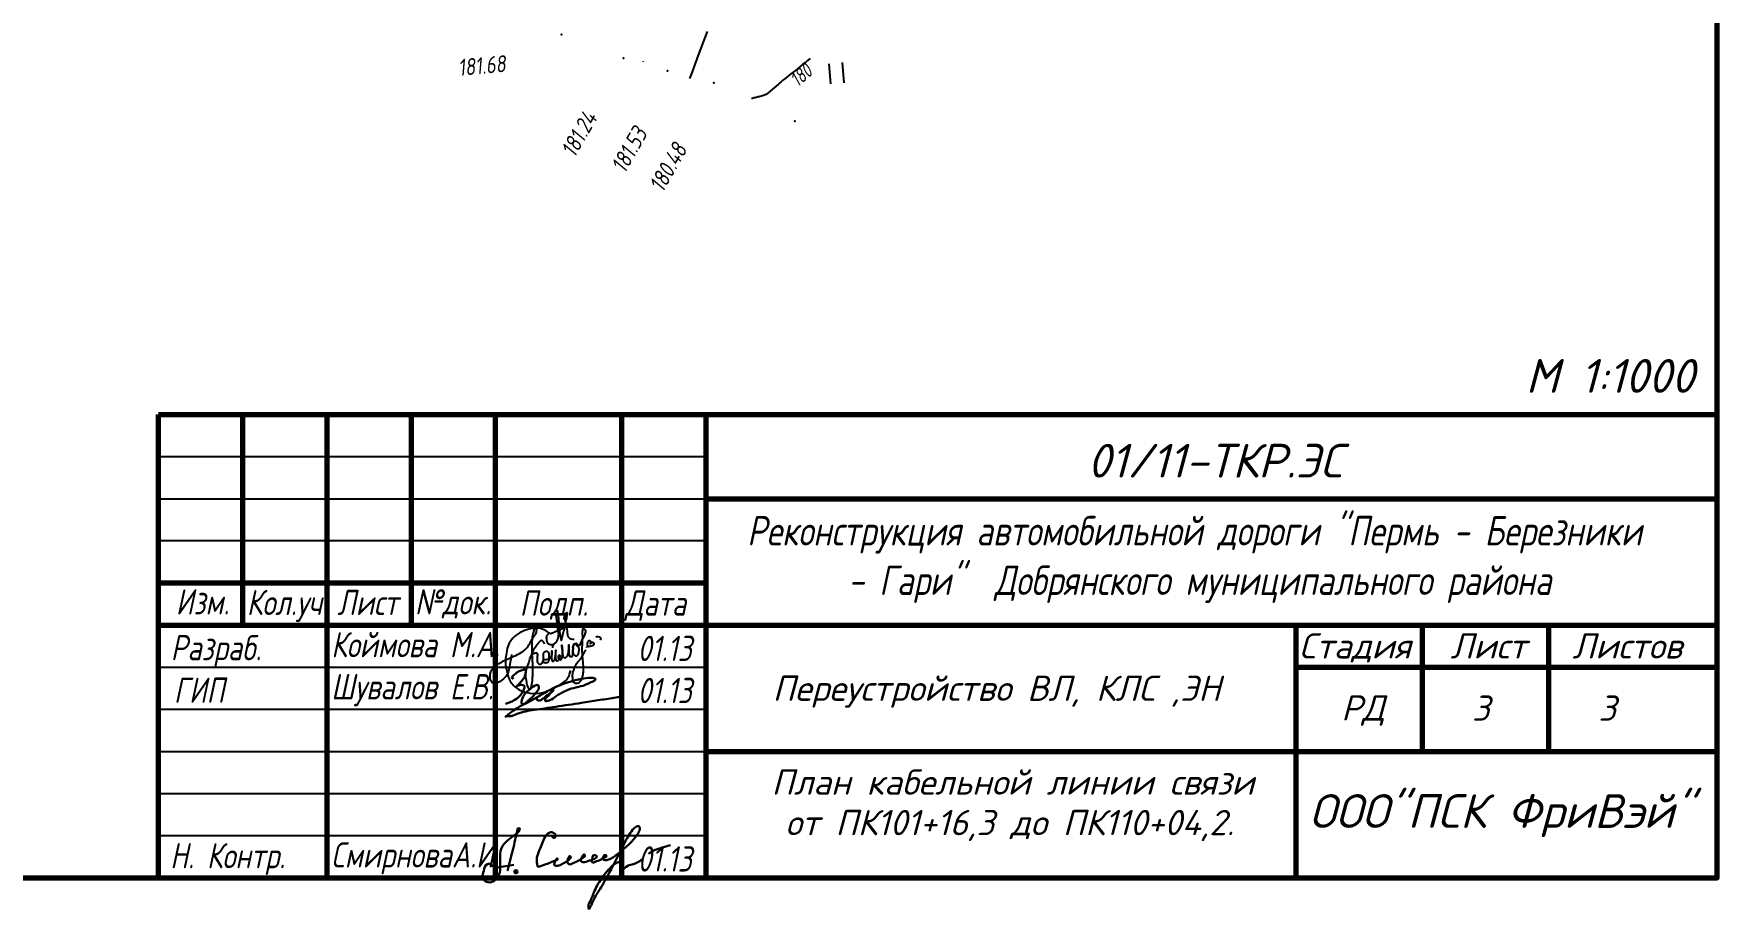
# Model space of a CAD drawing. Header units: millimetres. Extents: x 1808 to 2910, y -1045 to 155.
# Drawn here: x 2710.5 to 2910.4, y -1045.2 to -941.2 of the extents above; entities that cross this region are included whole.
import ezdxf
from ezdxf.enums import TextEntityAlignment as Align

# ---------------------------------------------------------------- set-up
doc = ezdxf.new("R2010")
doc.units = ezdxf.units.MM
doc.linetypes.add('CONTI', pattern=[0])
for name, color, linetype in [('_Оформление', 7, 'Continuous'), ('GOR_BDEFAULT', 212, 'CONTI'), ('PI_OTDEFAULT', 172, 'CONTI'), ('PI_TTDEFAULT', 5, 'CONTI'), ('SIT_LDEFAULT', 7, 'CONTI'), ('ZAPSKDEFAULT', 7, 'CONTI')]:
    doc.layers.add(name, color=color, linetype=linetype)
doc.layers.add('ЛИНИЯ', color=7, linetype='Continuous', lineweight=18)
doc.layers.add('проект', color=7, linetype='Continuous', lineweight=80)
doc.layers.add('ЭЛЕКТРИКА', color=1, linetype='Continuous', lineweight=40, plot=False)
doc.styles.add('eskd', font='isocpeur.ttf', dxfattribs={"width": 1.2, "height": 2})
doc.styles.add('GPR', font='isocpeui.ttf', dxfattribs={"width": 0.8})
doc.styles.add('SHRFT', font='isocpeui.ttf')
doc.styles.get("Standard").update_dxf_attribs({"font": 'isocpeui.ttf'})

# ---------------------------------------------------------------- blocks, each defined once
blk = doc.blocks.new('BL_2011')
at = {"color": 0}
for p, q in [((0, 0), (0, 2.4)), ((1.6, 0), (1.6, 2.4))]:
    blk.add_line(p, q, dxfattribs=at)
blk = doc.blocks.new('A$C14F24BE0')
at = {"lineweight": 30, "true_color": 0x0718b0}
blk.add_hatch(color=164, dxfattribs=at).paths.add_polyline_path([(2.59, -4.28, 1), (2.22, -4.28, 1)])
at = {"color": 164, "lineweight": 30, "true_color": 0x0718b0}
blk.add_line((0.23, -3.77), (2.15, -3.46), dxfattribs=at)
blk.add_circle((2.41, -4.28), 0.188, dxfattribs=at)
at = {"color": 164, "lineweight": 30, "true_color": 0x0718b0, "start_tangent": (0.860782, 0.508973)}
blk.add_spline([(-0.49, -3.72), (-0.53, -3.41), (-0.97, -3.39), (-1.41, -4.2), (-1.56, -4.93), (-1.23, -5.39), (-0.51, -5.53), (0.18, -5.03), (0.49, -4.37), (0.54, -3.46), (0.54, -2.34), (0.7, -1.49), (1.39, -0.62), (2.25, 0.06), (2.84, 0.7), (2.86, 0.84), (2.62, 0.84), (2.58, 0.68), (2.53, 0.39), (2.33, -0.49), (1.73, -2.9), (1.4, -4.2)], degree=3, dxfattribs=at)
at = {"color": 164, "lineweight": 30, "true_color": 0x0718b0}
blk.add_spline([(6.77, 0.11), (6.74, -0.04), (6.79, -0.24), (6.92, -0.26), (7.09, -0.16), (7.09, 0.14), (6.88, 0.35), (6.43, 0.38), (5.77, -0.36), (5.14, -1.9), (4.88, -2.85), (4.92, -3.36), (5, -3.67), (5.34, -3.61), (6.15, -3.34), (6.88, -3.04), (7.36, -2.85), (7.4, -2.79), (7.32, -2.73), (7.19, -2.85), (7, -3.26), (6.97, -3.45), (7.06, -3.54), (7.66, -3.49), (8.18, -3.22), (8.59, -2.97), (8.86, -2.68), (8.93, -2.53), (8.83, -2.42), (8.63, -2.67), (8.53, -2.94), (8.56, -3.29), (8.72, -3.4), (9.19, -3.27), (9.87, -2.95), (10.43, -2.58), (10.6, -2.39), (10.51, -2.24), (10.35, -2.37), (10.18, -2.67), (10.14, -3.05), (10.34, -3.15), (11.15, -2.95), (11.87, -2.68), (12.01, -2.52), (11.84, -2.33), (11.57, -2.35), (11.48, -2.81), (11.4, -3.04), (11.51, -3.18), (11.8, -3.1), (12.44, -2.88), (12.85, -2.64), (13.16, -2.41), (12.94, -2.3), (12.77, -2.54), (12.75, -2.82), (12.98, -2.92), (13.39, -2.85), (13.99, -2.54), (15.11, -1.65), (16.08, -0.78), (16.87, 0.22), (17.11, 0.74), (17.11, 0.96), (16.96, 1.14), (16.74, 1.1), (16.26, 0.68), (15.72, -0.11), (15.15, -1.16), (14.5, -2.43), (13.2, -4.96), (12.11, -6.78), (11.69, -7.49), (11.41, -8.15), (11.23, -8.5), (11.09, -8.72), (11.04, -8.62), (11.21, -7.82), (11.74, -6.57), (12.73, -4.88), (13.44, -4), (13.86, -3.56), (14.24, -3.3), (14.59, -3.15), (14.83, -3.18), (14.87, -3.49), (14.87, -3.8), (14.9, -3.95), (15.51, -3.69), (16.19, -3.43), (16.79, -3.21), (17.39, -2.82)], degree=3, dxfattribs=at)
at = {"color": 164, "lineweight": 30, "true_color": 0x0718b0, "end_tangent": (1, 0)}
blk.add_spline([(18.13, -2.16), (18.79, -1.78), (19.45, -1.52), (20.76, -1.14)], degree=3, dxfattribs=at)
blk = doc.blocks.new('A$C6218632A')
at = {"layer": 'ЭЛЕКТРИКА', "color": 0, "linetype": 'ByBlock', "lineweight": -2}
for points in [[(6.36, 3.64), (6.29, 3.55), (6.19, 3.42), (6.15, 3.2), (6.16, 3.02), (6.19, 2.85), (6.25, 2.66), (6.38, 2.48), (6.66, 2.4), (7.08, 2.46), (7.29, 2.63), (7.51, 3.03), (7.59, 3.33), (7.62, 3.64), (7.55, 4.03), (7.51, 4.37), (7.44, 4.87), (7.4, 5.33), (7.36, 5.91), (7.47, 6.15), (7.47, 6.37), (7.55, 5.74), (7.7, 4.13), (7.96, 2.9), (8.05, 3.35), (8.25, 4.05), (8.38, 4.68), (8.57, 5.55), (8.57, 6.17), (8.53, 6.13), (8.51, 4.61), (8.64, 3.77), (8.77, 3.24), (9.46, 3.01)], [(2.03, 1.19), (1.82, -0.01), (1.23, -1.54), (-0.29, -2.12), (-0.51, -1.14), (0.9, 0.34), (2.31, 0.98), (3.87, 2.03), (4.64, 3.3), (4.99, 3.94), (4.92, 4.64), (4.63, 3.92), (4.43, 2.74), (4.43, 1.61), (4.49, 0.13), (4.52, -1.09), (4.48, -1.64), (4.41, -2.36), (4.15, -2.9), (3.94, -2.6), (3.8, -1.92), (3.73, -1.52), (3.73, -1.11), (3.76, -0.75), (3.87, -0.36), (3.99, -0.04), (4.14, 0.48), (4.42, 1.2), (4.76, 1.95), (5.18, 2.54), (5.63, 2.88), (5.9, 2.46)], [(8.16, 4.33), (7.67, 4.08), (7.08, 3.83), (6.68, 3.67), (6.4, 3.82), (6.18, 3.96), (6.06, 4.05), (5.79, 4.17), (5.55, 4.26), (5.1, 4.32), (4.59, 4.29), (3.57, 4.05), (2.59, 3.49), (1.86, 2.72), (1.52, 1.92), (1.34, 0.89), (1.3, 0.16), (1.43, -0.58), (1.58, -1.22), (1.8, -1.83), (2.16, -2.37), (2.65, -2.82), (3.82, -3.32), (5.25, -3.4), (6.28, -3.14), (7.66, -2.46), (8.75, -1.51), (9.04, -0.7)], [(7.71, 0.86), (7.81, 0.83), (7.83, 0.91), (7.83, 0.98), (7.79, 1.05), (7.74, 1.09), (7.62, 1.09), (7.58, 1.04), (7.57, 0.88), (7.57, 0.77), (7.68, 0.62), (7.74, 0.59), (7.88, 0.58), (7.97, 0.68), (8.03, 0.79), (8.07, 0.95), (8.06, 1.05), (8.06, 1.36), (8.05, 1.53), (8.05, 1.76), (8.03, 1.9), (8, 2.31), (8.05, 1.66), (8.05, 1.55), (8.05, 1.45), (8.07, 1.21), (8.1, 1.08), (8.16, 0.96), (8.25, 0.86), (8.33, 0.81), (8.65, 1.05), (8.74, 1.3), (8.8, 1.62), (8.82, 1.99), (8.81, 2.34), (8.82, 2.15), (8.82, 1.96), (8.82, 1.67), (8.84, 1.5), (8.84, 1.31), (8.88, 1.11), (8.95, 0.95), (8.97, 0.95), (9.21, 0.97), (9.29, 1.13), (9.31, 1.67), (9.32, 1.88), (9.32, 2.18), (9.65, 2.46), (9.69, 2.45), (9.84, 2.3), (9.84, 2.4), (9.46, 2.42), (9.32, 2.18), (9.32, 1.97), (9.31, 1.67), (9.35, 1.27), (9.41, 1.18), (9.67, 1.01), (9.89, 1.14), (9.96, 1.27), (9.99, 1.4), (10.03, 1.7), (10.01, 1.98), (9.98, 2.12), (9.96, 2.2), (9.83, 2.34), (9.78, 2.38), (9.76, 2.29), (9.82, 2.21), (9.96, 2.22), (10.06, 2.3), (10.16, 2.36), (10.25, 2.55), (10.32, 2.7), (10.39, 2.92), (10.42, 3.01), (10.57, 3.21), (10.65, 3.33), (10.77, 3.66), (10.78, 4.09), (10.48, 4.26), (10.43, 4.06), (10.41, 3.78), (10.44, 3.4), (10.43, 3.08), (10.41, 2.85), (10.4, 2.42), (10.37, 2.1), (10.36, 1.71), (10.4, 1.4), (10.41, 1.13), (10.43, 0.81), (10.45, 0.57), (10.48, 0.21), (10.51, -0.09), (10.53, -0.53), (10.51, -0.91), (10.45, -1.3), (10.31, -1.73), (9.91, -2.2), (9.48, -2.18), (9.34, -1.88), (9.27, -1.41), (9.29, -1.04), (9.4, -0.66), (9.55, -0.31), (9.71, 0.01), (9.88, 0.29), (10.09, 0.54), (10.31, 0.79), (10.51, 1.19), (10.86, 1.75)], [(6.92, 1.97), (6.93, 2.05), (6.94, 2.22), (6.95, 2.28), (7.03, 2.36), (7.1, 2.34)], [(11.08, 2.11), (11.05, 2.31), (11.05, 2.55), (11.16, 2.82), (11.31, 2.84), (11.4, 2.76), (11.39, 2.61), (11.37, 2.48), (11.38, 2.49), (11.47, 2.58), (11.63, 2.65), (11.72, 2.62), (11.78, 2.55), (11.82, 2.49), (11.76, 2.37), (11.72, 2.29), (11.57, 2.21), (11.47, 2.18), (11.27, 2.15), (11.15, 2.13), (11.04, 2.12), (10.95, 2.1), (10.92, 2.04)], [(12.01, 3.3), (12.26, 3.34), (12.53, 3.23), (12.61, 3.09), (12.54, 2.91)], [(4.39, 1.12), (4.81, 1.38), (4.97, 1.39), (5.08, 1.26), (5.09, 1.06), (5.06, 0.88), (5.06, 0.61), (5.08, 0.37), (5.17, 0.16), (5.34, 0.05), (5.53, 0.09), (5.71, 0.27), (5.82, 0.61), (5.8, 1.03), (5.88, 1.44), (6.16, 1.61), (6.4, 1.39), (6.45, 1), (6.45, 0.68), (6.4, 0.35), (6.23, 0.2), (5.97, 0.2), (5.84, 0.26), (5.8, 0.35), (5.8, 0.53), (6.25, 0.63), (6.53, 0.74), (6.7, 0.9), (6.79, 1.18), (6.79, 1.63), (6.79, 1.18), (6.75, 0.87), (6.77, 0.63), (6.83, 0.46), (6.86, 0.42), (6.97, 0.42), (7.09, 0.48), (7.14, 0.6), (7.19, 0.75), (7.22, 0.94), (7.23, 1.05), (7.25, 1.13), (7.26, 1.29), (7.26, 1.44), (7.27, 1.54), (7.27, 1.71), (7.25, 1.46), (7.25, 1.26), (7.25, 1.11), (7.25, 1.05), (7.25, 1.02), (7.25, 0.98), (7.25, 0.77), (7.28, 0.57), (7.33, 0.47), (7.58, 0.51)]]:
    blk.add_spline(points, degree=3, dxfattribs=at)
blk = doc.blocks.new('A$C54C13FF2')
at = {"color": 182, "lineweight": 30}
blk.add_spline([(0.77, 4.58), (0.92, 4.59), (0.84, 4.53), (0.78, 4.57), (0.76, 4.63), (0.89, 4.84), (1.27, 5.17), (1.63, 5.41), (2.1, 5.58), (2.29, 5.61), (2.42, 5.51), (2.42, 5.3), (2.31, 4.8), (2.02, 4.36), (1.64, 3.94), (1.37, 3.63), (1.36, 3.62), (1.36, 3.66), (1.47, 3.7), (1.73, 3.77), (2.05, 3.76), (2.25, 3.63), (2.19, 3.23), (1.81, 2.6), (1.13, 2.01), (0.46, 1.68), (0, 1.54)], degree=3, dxfattribs=at)
at = {"color": 182, "lineweight": 30, "end_tangent": (1, 0)}
blk.add_spline([(4.46, 2.69), (4.18, 2.61), (3.92, 2.39), (3.74, 2.2), (3.73, 2.01), (3.91, 1.92), (4.27, 2.01), (4.81, 2.44), (5.42, 2.93), (5.69, 3.19), (5.74, 3.19), (5.71, 3.16), (5.66, 3.1), (5.4, 2.84), (5.09, 2.48), (4.77, 2.16), (4.72, 2.01), (4.72, 1.94), (4.73, 1.87), (4.87, 1.86), (5.26, 1.95), (6.05, 2.47), (6.55, 2.76), (7.01, 3), (7.54, 3.24), (9.74, 3.89), (10.28, 4.15), (10.61, 4.31), (10.68, 4.47), (10.23, 4.61), (9.04, 4.5), (7.5, 4.1), (5.6, 3.35), (3.21, 1.99), (0.05, 0.04), (0.01, 0), (0.08, 0.02), (0.46, 0.05), (1.37, 0.33), (3.42, 0.8), (5.97, 1.19), (9.01, 1.64), (11.01, 1.96), (11.97, 2.09), (13.78, 2.39)], degree=3, dxfattribs=at)
at = {"color": 182, "lineweight": 30, "start_tangent": (-0.254421, -0.967094)}
blk.add_spline([(1.99, 2.13), (2.24, 2.65), (2.77, 3.16), (3.44, 3.66), (3.84, 3.76), (3.98, 3.54), (3.7, 2.93), (2.91, 2.08), (2.52, 1.74), (2.22, 1.51), (2.01, 1.49), (1.89, 1.75), (1.99, 2.1), (2.04, 2.28)], degree=3, dxfattribs=at)

msp = doc.modelspace()

# ---------------------------------------------------------------- linework, layer by layer
at = {"layer": '_Оформление', "color": 0, "linetype": 'Continuous', "lineweight": 70}
for p, q in [((2725.36, -986.4), (2910.36, -986.4)), ((2725.36, -1041.4), (2725.36, -986.4)), ((2735.36, -1011.4), (2735.36, -986.4)), ((2745.36, -1041.4), (2745.36, -986.4)), ((2755.36, -1011.4), (2755.36, -986.4)), ((2765.36, -1041.4), (2765.36, -986.4)), ((2780.36, -1041.4), (2780.36, -986.4)), ((2790.36, -1041.4), (2790.36, -986.4)), ((2790.36, -996.4), (2910.36, -996.4)), ((2725.36, -1006.4), (2790.36, -1006.4)), ((2725.36, -1011.4), (2910.36, -1011.4)), ((2860.36, -1041.4), (2860.36, -1011.4)), ((2875.36, -1026.4), (2875.36, -1011.4)), ((2890.36, -1026.4), (2890.36, -1011.4)), ((2860.36, -1016.4), (2910.36, -1016.4)), ((2790.36, -1026.4), (2910.36, -1026.4)), ((2725.36, -1041.4), (2910.36, -1041.4))]:
    msp.add_line(p, q, dxfattribs=at)
at = {"layer": '_Оформление', "color": 0}
for p, q in [((2910.36, -1041.4), (2910.36, -986.4)), ((2725.36, -991.4), (2790.36, -991.4)), ((2725.36, -996.4), (2790.36, -996.4)), ((2790.36, -1001.4), (2725.36, -1001.41)), ((2725.36, -1016.4), (2790.36, -1016.4)), ((2725.36, -1021.4), (2790.36, -1021.4)), ((2725.36, -1026.4), (2790.36, -1026.4)), ((2725.36, -1031.4), (2790.36, -1031.4)), ((2725.36, -1036.4), (2790.36, -1036.4))]:
    msp.add_line(p, q, dxfattribs=at)
at = {"layer": '_Оформление', "lineweight": 70, "ltscale": 200}
msp.add_lwpolyline([(2910.36, -755.52), (1807.57, -755.52), (1807.57, -1041.4), (2910.36, -1041.4)], close=True, dxfattribs=at)
at = {"layer": 'GOR_BDEFAULT', "color": 212, "elevation": 180, "flags": 128}
msp.add_lwpolyline([(2802.69, -944.13), (2802.39, -944.37), (2802.1, -944.62), (2801.8, -944.85), (2801.52, -945.09), (2801.23, -945.31), (2800.95, -945.54), (2800.68, -945.75), (2800.42, -945.95), (2800.17, -946.15), (2799.92, -946.35), (2799.7, -946.54), (2799.47, -946.71), (2799.27, -946.88), (2799.08, -947.03), (2798.92, -947.18), (2797.46, -948.38), (2797.36, -948.42), (2797.25, -948.46), (2797.14, -948.5), (2797.02, -948.54), (2796.9, -948.58), (2796.77, -948.62), (2796.64, -948.66), (2796.52, -948.69), (2796.39, -948.73), (2796.27, -948.76), (2796.15, -948.78), (2796.04, -948.81), (2795.93, -948.83), (2795.84, -948.86), (2795.75, -948.87)], dxfattribs=at)
at = {"layer": 'PI_TTDEFAULT', "color": 5}
for p in [(2773.19, -941.29, 181.68), (2780.52, -944.09, 181.24), (2785.78, -945.59, 181.53), (2791.25, -947.03, 180.48), (2800.87, -951.58, 179.35)]:
    msp.add_point(p, dxfattribs=at)
at = {"layer": 'SIT_LDEFAULT', "color": 7}
for p, q in [((2789.45, -943.73), (2790.52, -940.92)), ((2782.87, -944.44), (2782.84, -944.51)), ((2788.71, -945.72), (2789.45, -943.73)), ((2788.42, -946.49), (2788.71, -945.72))]:
    msp.add_line(p, q, dxfattribs=at)

# ---------------------------------------------------------------- block references
at = {"color": 0, "linetype": 'ByBlock', "lineweight": -2}
msp.add_blockref('A$C6218632A', (2765.23, -1016.09), dxfattribs=at)
at = {"color": 0}
msp.add_blockref('A$C54C13FF2', (2766.53, -1022.28), dxfattribs=at)
at = {"layer": '_Оформление', "color": 0}
msp.add_blockref('A$C14F24BE0', (2765.36, -1036.4), dxfattribs=at)
at = {"layer": 'ZAPSKDEFAULT', "color": 7, "rotation": 5.244115039693727}
msp.add_blockref('BL_2011', (2805.15, -947.15), dxfattribs=at)

# ---------------------------------------------------------------- texts
at = {"layer": '_Оформление', "color": 0, "lineweight": -3, "width": 0.8}
for s, p in [('№док.  ', (2755.79, -1010.14)), ('Изм.  ', (2727.4, -1010.14)), ('Кол.уч.  ', (2735.83, -1010.21)), ('Лист ', (2746.58, -1010.21)), ('Подп.', (2768.22, -1010.29)), ('Дата', (2780.74, -1010.28)), ('Разраб.', (2726.8, -1015.58)), ('Коймова М.А.', (2745.85, -1015.22)), ('01.13', (2782.21, -1015.67)), ('ГИП', (2727.17, -1020.63)), ('Шувалов Е.В. ', (2745.85, -1020.22)), ('01.13', (2782.21, -1020.67)), ('Н. Контр.', (2726.73, -1040.28)), ('СмирноваА.И.', (2745.85, -1040.19)), ('01.13', (2782.21, -1040.67))]:
    msp.add_text(s, height=3, dxfattribs=at).set_placement(p)
at = {"layer": '_Оформление', "color": 0, "lineweight": -3}
for s, height, p in [('Стадия', 3, (2860.72, -1015.37)), ('Лист  ', 3, (2878.69, -1015.37)), ('Листов', 3, (2893.15, -1015.37)), ('РД', 3, (2865.72, -1022.74)), ('3', 3, (2881.24, -1022.76)), ('3', 3, (2896.24, -1022.76)), ('ООО"ПСК ФриВэй" ', 4, (2861.92, -1035.48))]:
    msp.add_text(s, height=height, dxfattribs=at).set_placement(p)
at = {"layer": 'GOR_BDEFAULT', "color": 212, "style": 'SHRFT', "width": 0.75}
msp.add_text('180', height=1.722, rotation=40.2356, dxfattribs=at).set_placement((2801.2, -947.57, 180))
at = {"layer": 'PI_OTDEFAULT', "color": 172, "style": 'eskd', "oblique": 10, "width": 0.8}
for s, rotation, p in [('181.68', 5.2441, (2761, -946.22)), ('181.24', 60.2441, (2774.75, -956.01)), ('181.53', 60.2441, (2780.7, -957.87)), ('180.48', 60.2441, (2785.21, -960.14))]:
    msp.add_text(s, height=2, rotation=rotation, dxfattribs=at).set_placement(p)
at = {"layer": 'ЛИНИЯ', "color": 0, "linetype": 'ByBlock', "style": 'GPR'}
for s, p in [('План кабельной линии связи', (2826.75, -1031.54)), ('от ПК101+16,3 до ПК110+04,2.', (2826.38, -1036.35))]:
    msp.add_text(s, height=3, dxfattribs=at).set_placement(p, align=Align.CENTER)
at = {"layer": 'проект', "color": 0, "lineweight": -3}
for s, height, p in [('М 1:1000', 4, (2887.62, -983.81)), ('01/11-ТКР.ЭС', 4, (2835.61, -993.88)), ('Переустройство ВЛ, КЛС ,ЭН', 3, (2798.23, -1020.4))]:
    msp.add_text(s, height=height, dxfattribs=at).set_placement(p)
at = {"layer": 'проект', "color": 0, "lineweight": -3, "width": 0.8}
for s, p in [('Реконструкция автомобильной дороги "Пермь - Березники', (2795.21, -1001.95)), (' - Гари"  Добрянского муниципального района', (2805.41, -1007.83))]:
    msp.add_text(s, height=3.5, dxfattribs=at).set_placement(p)

doc.saveas('drawing.dxf')
